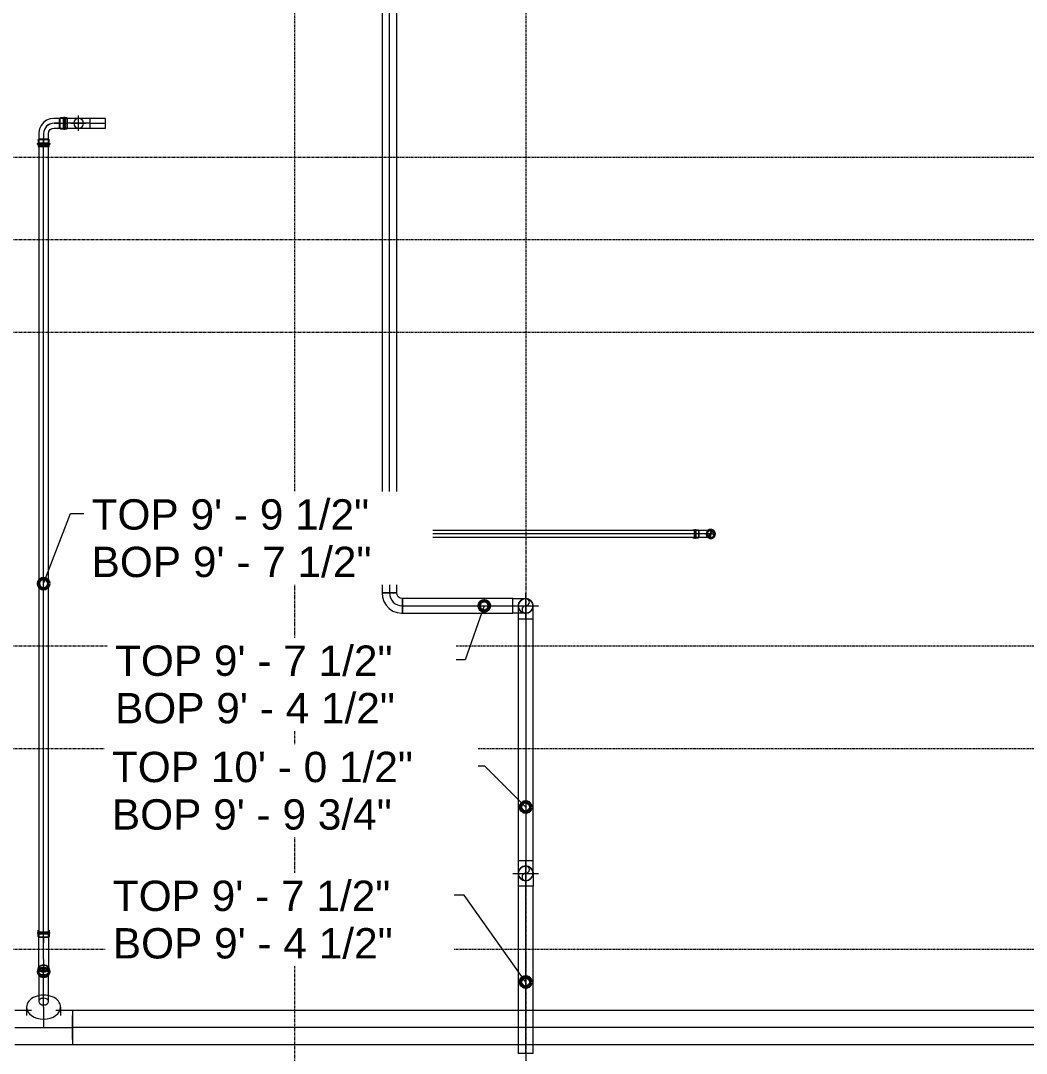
# Model space of a CAD drawing. Header units: inches. Extents: x -3679 to 241, y -496 to 1784.
# Drawn here: x -2006.2 to -1810.6, y 318.7 to 519.6 of the extents above; entities that cross this region are included whole.
import ezdxf

# ---------------------------------------------------------------- set-up
doc = ezdxf.new("R2010")
doc.units = ezdxf.units.IN
doc.header["$MEASUREMENT"] = 0
doc.linetypes.add('Grid Line', pattern=[0.875, 0.5, -0.125, 0.125, -0.125])
for name, color, linetype, lineweight in [('G-ANNO-DIMS', 111, 'Continuous', 9), ('P-PIPE', 3, 'Continuous', 9), ('P-PIPE-CNTR', 3, 'Continuous', 9), ('S-GRID', 1, 'Continuous', 9)]:
    doc.layers.add(name, color=color, linetype=linetype, lineweight=lineweight)
doc.styles.add('Arial_1', font='arial.ttf', dxfattribs={"height": 5.901198})

# ---------------------------------------------------------------- blocks, each defined once
blk = doc.blocks.new('Victaulic-VicPress316-Elbow 90-45deg Style P568_P571 - Standard-523083-MAIN LEVEL')
at = {"layer": 'P-PIPE'}
for p, q in [((-436.17, 302.52), (-436.17, 302.18)), ((-436.17, 301.89), (-436.17, 301.44)), ((-436.06, 302.52), (-436.06, 301.22)), ((-436.06, 301.33), (-436.06, 300.39)), ((-436.06, 301.33), (-435.41, 301.33)), ((-435.41, 301.33), (-436.06, 301.33)), ((-435.41, 302.52), (-435.41, 302.52)), ((-435.41, 302.52), (-435.41, 302.52)), ((-435.41, 302.52), (-435.41, 302.52)), ((-435.41, 302.52), (-435.41, 302.52)), ((-435.41, 302.18), (-435.41, 302.18)), ((-435.41, 302.18), (-435.41, 302.18)), ((-435.41, 301.89), (-435.41, 301.89)), ((-435.41, 301.89), (-435.41, 301.89)), ((-435.41, 301.33), (-434.75, 301.33)), ((-434.75, 301.33), (-435.41, 301.33)), ((-435.41, 300.39), (-435.41, 301.33)), ((-434.75, 301.22), (-434.75, 302.52)), ((-434.75, 300.39), (-434.75, 301.33)), ((-434.64, 302.18), (-434.64, 302.52)), ((-434.64, 301.44), (-434.64, 301.89)), ((-435.41, 301.22), (-435.41, 301.22)), ((-435.41, 301.22), (-435.41, 301.22)), ((-435.41, 299), (-435.41, 300.39)), ((-435.41, 299), (-435.41, 299))]:
    blk.add_line(p, q, dxfattribs=at)
at = {"layer": 'P-PIPE', "flags": 128}
for points in [[(-436.17, 301.89), (-436.29, 301.96), (-436.3, 302.1), (-436.19, 302.18), (-436.17, 302.18)], [(-436.17, 302.18), (-436.08, 302.18), (-435.83, 302.18), (-435.47, 302.18), (-435.41, 302.18)], [(-435.41, 302.18), (-435.77, 302.18), (-436.05, 302.18), (-436.17, 302.18), (-436.17, 302.18)], [(-436.17, 301.89), (-436.08, 301.89), (-435.83, 301.89), (-435.47, 301.89), (-435.41, 301.89)], [(-435.41, 301.89), (-435.77, 301.89), (-436.05, 301.89), (-436.17, 301.89), (-436.17, 301.89)], [(-436.06, 301.22), (-436.17, 301.41), (-436.17, 301.44)], [(-434.64, 302.18), (-434.73, 302.18), (-434.98, 302.18), (-435.34, 302.18), (-435.41, 302.18)], [(-435.41, 302.18), (-435.04, 302.18), (-434.76, 302.18), (-434.64, 302.18), (-434.64, 302.18)], [(-434.64, 301.89), (-434.73, 301.89), (-434.98, 301.89), (-435.34, 301.89), (-435.41, 301.89)], [(-435.41, 301.89), (-435.04, 301.89), (-434.76, 301.89), (-434.64, 301.89), (-434.64, 301.89)], [(-434.64, 301.44), (-434.73, 301.24), (-434.75, 301.22)], [(-434.64, 302.18), (-434.52, 302.11), (-434.51, 301.98), (-434.62, 301.89), (-434.64, 301.89)], [(-435.41, 299.91), (-435.8, 299.82), (-436.12, 299.56), (-436.3, 299.19), (-436.29, 298.78), (-436.1, 298.42), (-435.78, 298.17), (-435.41, 298.09)], [(-435.41, 299.77), (-435.77, 299.67), (-436.05, 299.42), (-436.17, 299.07), (-436.11, 298.7), (-435.88, 298.4), (-435.54, 298.25), (-435.41, 298.23)], [(-436.06, 300.39), (-436.06, 299.89), (-436.06, 299.46), (-436.06, 299.15), (-436.06, 299.01), (-436.06, 299)], [(-435.41, 298.09), (-435.01, 298.18), (-434.69, 298.44), (-434.51, 298.81), (-434.52, 299.22), (-434.71, 299.58), (-435.03, 299.83), (-435.41, 299.91)], [(-435.41, 298.23), (-435.04, 298.33), (-434.76, 298.58), (-434.64, 298.93), (-434.7, 299.3), (-434.93, 299.6), (-435.27, 299.75), (-435.41, 299.77)], [(-434.75, 299), (-434.75, 299.09), (-434.75, 299.36), (-434.75, 299.76), (-434.75, 300.25), (-434.75, 300.39)]]:
    blk.add_lwpolyline(points, dxfattribs=at)
at = {"layer": 'P-PIPE'}
for radius, start, end in [(0.767, 90, 270), (0.767, 90, 270), (0.767, 90, 270), (0.657, 90, 270), (0.657, 90, 270), (0.657, 90, 180), (0.767, 270, 90), (0.767, 270, 90), (0.767, 270, 90), (0.658, 270, 90), (0.658, 270, 90), (0.658, 0, 90), (0.657, 180, 270), (0.658, 270, 0)]:
    blk.add_arc((-435.41, 299), radius, start, end, dxfattribs=at)
blk = doc.blocks.new('Elbow - Welded - Generic - Standard-V8-MAIN LEVEL')
at = {"layer": 'P-PIPE'}
for p, q in [((1.44, 2.52), (-1.44, 2.52)), ((-1.44, 2.52), (1.44, 2.52)), ((-2.52, -1.44), (-2.52, 1.44)), ((-2.52, 1.44), (-2.52, -1.44))]:
    blk.add_line(p, q, dxfattribs=at)
at = {"layer": 'P-PIPE', "flags": 128}
for points in [[(-1.44, 2.52), (-1.53, 2.08), (-1.79, 1.72), (-2.18, 1.49), (-2.52, 1.44)], [(-2.52, -1.44), (-1.67, -1.34), (-0.85, -1.07), (-0.12, -0.62), (0.51, -0.03), (0.99, 0.68), (1.3, 1.48), (1.43, 2.33), (1.44, 2.52)]]:
    blk.add_lwpolyline(points, dxfattribs=at)
blk = doc.blocks.new('Elbow - Welded - Generic - Standard-V6-MAIN LEVEL')
at = {"layer": 'P-PIPE'}
blk.add_line((-704.95, 313.74), (-704.95, 313.74), dxfattribs=at)
blk.add_line((-704.95, 313.74), (-704.95, 313.74), dxfattribs=at)
at = {"layer": 'P-PIPE', "flags": 128}
for points in [[(-708.91, 313.74), (-708.81, 314.25), (-708.55, 314.69), (-708.14, 315.01), (-707.65, 315.17), (-707.47, 315.18)], [(-707.47, 312.31), (-707.98, 312.4), (-708.42, 312.66), (-708.74, 313.07), (-708.89, 313.56), (-708.91, 313.74)], [(-707.47, 315.18), (-707.38, 315.18), (-707.1, 315.18), (-706.67, 315.18), (-706.11, 315.18), (-705.47, 315.18), (-704.95, 315.18)], [(-707.47, 315.18), (-706.96, 315.09), (-706.52, 314.82), (-706.2, 314.42), (-706.04, 313.92), (-706.03, 313.74)], [(-706.03, 313.74), (-706.12, 313.23), (-706.39, 312.79), (-706.8, 312.47), (-707.29, 312.32), (-707.47, 312.31)], [(-704.95, 312.31), (-705.63, 312.31), (-706.26, 312.31), (-706.79, 312.31), (-707.18, 312.31), (-707.42, 312.31), (-707.47, 312.31)]]:
    blk.add_lwpolyline(points, dxfattribs=at)
at = {"layer": 'P-PIPE'}
for start, end in [(0, 180), (180, 0)]:
    blk.add_arc((-707.47, 313.74), 1.44, start, end, dxfattribs=at)
blk = doc.blocks.new('Elbow - Welded - Generic - Standard-1127339-MAIN LEVEL')
at = {"layer": 'P-PIPE'}
blk.add_line((-332, 316.26), (-332, 316.26), dxfattribs=at)
blk.add_line((-332, 316.26), (-332, 316.26), dxfattribs=at)
at = {"layer": 'P-PIPE', "flags": 128}
for points in [[(-333.44, 316.26), (-333.44, 315.58), (-333.44, 314.95), (-333.44, 314.42), (-333.44, 314.03), (-333.44, 313.8), (-333.44, 313.74)], [(-330.56, 313.74), (-330.56, 313.84), (-330.56, 314.11), (-330.56, 314.54), (-330.56, 315.1), (-330.56, 315.75), (-330.56, 316.26)]]:
    blk.add_lwpolyline(points, dxfattribs=at)
at = {"layer": 'P-PIPE'}
for start, end in [(90, 270), (270, 90)]:
    blk.add_arc((-332, 313.74), 1.44, start, end, dxfattribs=at)
blk = doc.blocks.new('Victaulic-VicPress316-Elbow 90-45deg Style P568_P571 - Standard-V11-MAIN LEVEL')
at = {"layer": 'P-PIPE'}
for p, q in [((-959.06, 396.03), (-959.06, 395.65)), ((-958.95, 396.03), (-958.95, 394.55)), ((-958, 396.03), (-958, 396.03)), ((-958, 396.03), (-958, 396.03)), ((-958, 396.03), (-958, 396.03)), ((-958, 396.03), (-958, 396.03)), ((-958, 395.65), (-958, 395.65)), ((-958, 395.65), (-958, 395.65)), ((-957.05, 394.55), (-957.05, 396.03)), ((-956.94, 395.65), (-956.94, 396.03)), ((-959.06, 395.32), (-959.06, 394.77)), ((-958.95, 394.66), (-958.95, 392.16)), ((-958.95, 394.66), (-958, 394.66)), ((-958, 394.66), (-958.95, 394.66)), ((-958, 395.32), (-958, 395.32)), ((-958, 395.32), (-958, 395.32)), ((-958, 394.66), (-957.05, 394.66)), ((-957.05, 394.66), (-958, 394.66)), ((-958, 392.16), (-958, 394.66)), ((-958, 394.55), (-958, 394.55)), ((-958, 394.55), (-958, 394.55)), ((-957.05, 392.16), (-957.05, 394.66)), ((-956.94, 394.77), (-956.94, 395.32)), ((-958, 390.3), (-958, 392.16)), ((-958.95, 390.3), (-958.95, 388.53)), ((-958, 390.3), (-958, 388.53)), ((-957.05, 388.53), (-957.05, 390.3)), ((-959.06, 388.45), (-959.06, 388.06)), ((-959.06, 387.83), (-959.06, 387.56)), ((-958.95, 388.61), (-958.95, 387.56)), ((-957.05, 387.56), (-957.05, 388.61)), ((-956.94, 388.06), (-956.94, 388.45)), ((-956.94, 387.56), (-956.94, 387.83))]:
    blk.add_line(p, q, dxfattribs=at)
at = {"layer": 'P-PIPE', "flags": 128}
for points in [[(-959.06, 395.32), (-959.2, 395.4), (-959.21, 395.56), (-959.08, 395.65), (-959.06, 395.65)], [(-959.06, 395.65), (-958.97, 395.65), (-958.71, 395.65), (-958.32, 395.65), (-958, 395.65)], [(-958, 395.65), (-958.43, 395.65), (-958.79, 395.65), (-959.01, 395.65), (-959.06, 395.65)], [(-956.94, 395.65), (-957.03, 395.65), (-957.29, 395.65), (-957.68, 395.65), (-958, 395.65)], [(-958, 395.65), (-957.57, 395.65), (-957.21, 395.65), (-956.99, 395.65), (-956.94, 395.65)], [(-956.94, 395.65), (-956.8, 395.58), (-956.79, 395.42), (-956.92, 395.33), (-956.94, 395.32)], [(-959.06, 395.32), (-958.97, 395.32), (-958.71, 395.32), (-958.32, 395.32), (-958, 395.32)], [(-958, 395.32), (-958.43, 395.32), (-958.79, 395.32), (-959.01, 395.32), (-959.06, 395.32)], [(-958.95, 394.55), (-959.06, 394.74), (-959.06, 394.77)], [(-956.94, 395.32), (-957.03, 395.32), (-957.29, 395.32), (-957.68, 395.32), (-958, 395.32)], [(-958, 395.32), (-957.57, 395.32), (-957.21, 395.32), (-956.99, 395.32), (-956.94, 395.32)], [(-956.94, 394.77), (-957.03, 394.57), (-957.05, 394.55)], [(-958.95, 392.16), (-958.95, 391.46), (-958.95, 390.82), (-958.95, 390.3)], [(-957.05, 390.3), (-957.05, 390.85), (-957.05, 391.5), (-957.05, 392.16)], [(-958, 388.86), (-958.46, 388.79), (-958.85, 388.6), (-959.12, 388.31), (-959.22, 387.97), (-959.15, 387.62), (-958.9, 387.32), (-958.53, 387.12), (-958.07, 387.03), (-958, 387.03)], [(-958, 389.28), (-958.43, 389.21), (-958.78, 389.02), (-959, 388.73), (-959.06, 388.45)], [(-956.94, 388.45), (-957.03, 388.79), (-957.28, 389.06), (-957.65, 389.23), (-958, 389.28)], [(-958, 387.03), (-957.54, 387.1), (-957.15, 387.29), (-956.88, 387.57), (-956.78, 387.92), (-956.85, 388.27), (-957.1, 388.56), (-957.47, 388.77), (-957.93, 388.85), (-958, 388.86)]]:
    blk.add_lwpolyline(points, dxfattribs=at)
at = {"layer": 'P-PIPE'}
for centre, major_axis, start_param, end_param in [((-958, 388.06), (-1.06, 0), 4.712389, 7.853982), ((-958, 387.83), (1.06, 0), 1.570796, 4.712389), ((-958, 387.56), (1.06, 0), 1.570796, 4.712389), ((-958, 388.61), (0.95, 0), 1.570796, 4.712389), ((-958, 388.53), (0.95, 0), 1.570796, 3.141593), ((-958, 388.53), (0.95, 0), 3.141593, 4.712389), ((-958, 387.56), (0.95, 0), 1.570796, 4.712389), ((-958, 388.61), (0.95, 0), 4.712389, 7.853982), ((-958, 388.53), (0.95, 0), 0, 1.570796), ((-958, 388.06), (1.06, 0), 4.712389, 7.853982), ((-958, 387.83), (1.06, 0), 4.712389, 7.853982), ((-958, 388.53), (0.95, 0), 4.712389, 6.283185), ((-958, 387.56), (1.06, 0), 4.712389, 7.853982), ((-958, 387.56), (0.95, 0), 4.712389, 7.853982)]:
    blk.add_ellipse(centre, major_axis=major_axis, ratio=0.707107, start_param=start_param, end_param=end_param, dxfattribs=at)
blk = doc.blocks.new('Victaulic-VicPress316-Elbow 90-45deg Style P568_P571 - Standard-V4-MAIN LEVEL')
at = {"layer": 'P-PIPE'}
for p, q in [((-1.06, 4.55), (-1.06, 4.17)), ((1.06, 4.55), (-1.06, 4.55)), ((-1.06, 4.55), (1.06, 4.55)), ((-1.06, 4.17), (1.06, 4.17)), ((1.06, 4.17), (-1.06, 4.17)), ((-0.95, 4.55), (-0.95, 3.07)), ((-0.95, 4.55), (0.95, 4.55)), ((0.95, 4.55), (-0.95, 4.55)), ((0.95, 3.07), (0.95, 4.55)), ((1.06, 4.17), (1.06, 4.55)), ((-1.06, 3.85), (-1.06, 3.29)), ((-1.06, 3.85), (1.06, 3.85)), ((1.06, 3.85), (-1.06, 3.85)), ((-0.95, 3.18), (-0.95, 2.02)), ((0, 3.18), (-0.95, 3.18)), ((-0.95, 3.18), (0, 3.18)), ((-0.95, 3.07), (0.95, 3.07)), ((0.95, 3.07), (-0.95, 3.07)), ((0, 3.18), (0.95, 3.18)), ((0.95, 3.18), (0, 3.18)), ((0, 2.02), (0, 3.18)), ((0.95, 2.02), (0.95, 3.18)), ((1.06, 3.29), (1.06, 3.85)), ((-4.17, 1.06), (-4.55, 1.06)), ((-4.55, 1.06), (-4.55, -1.06)), ((-4.55, -1.06), (-4.55, 1.06)), ((-3.07, 0.95), (-4.55, 0.95)), ((-4.55, -0.95), (-4.55, 0.95)), ((-4.55, 0.95), (-4.55, -0.95)), ((-4.17, -1.06), (-4.17, 1.06)), ((-4.17, 1.06), (-4.17, -1.06)), ((-3.29, 1.06), (-3.85, 1.06)), ((-3.85, -1.06), (-3.85, 1.06)), ((-3.85, 1.06), (-3.85, -1.06)), ((-2.02, 0.95), (-3.18, 0.95)), ((-3.18, 0), (-3.18, 0.95)), ((-3.18, 0.95), (-3.18, 0)), ((-3.07, -0.95), (-3.07, 0.95)), ((-3.07, 0.95), (-3.07, -0.95)), ((-4.55, -0.95), (-3.07, -0.95)), ((-4.55, -1.06), (-4.17, -1.06)), ((-3.85, -1.06), (-3.29, -1.06)), ((-3.18, 0), (-3.18, -0.95)), ((-3.18, -0.95), (-3.18, 0)), ((-2.02, 0), (-3.18, 0)), ((-3.18, -0.95), (-2.02, -0.95))]:
    blk.add_line(p, q, dxfattribs=at)
at = {"layer": 'P-PIPE', "flags": 128}
for points in [[(-1.06, 3.85), (-1.2, 3.92), (-1.21, 4.08), (-1.08, 4.17), (-1.06, 4.17)], [(1.06, 4.17), (0.97, 4.17), (0.71, 4.17), (0.32, 4.17), (-0.12, 4.17), (-0.54, 4.17), (-0.86, 4.17), (-1.04, 4.17), (-1.06, 4.17)], [(-1.06, 4.17), (-0.97, 4.17), (-0.71, 4.17), (-0.32, 4.17), (0.12, 4.17), (0.54, 4.17), (0.86, 4.17), (1.04, 4.17), (1.06, 4.17)], [(1.06, 4.17), (1.2, 4.1), (1.21, 3.94), (1.08, 3.85), (1.06, 3.85)], [(-0.95, 2.02), (-1.04, 1.58), (-1.3, 1.22), (-1.69, 1), (-2.02, 0.95)], [(-2.02, -0.95), (-1.28, -0.86), (-0.59, -0.58), (0.02, -0.15), (0.49, 0.43), (0.81, 1.1), (0.94, 1.83), (0.95, 2.02)], [(-1.06, 3.85), (-0.97, 3.85), (-0.71, 3.85), (-0.32, 3.85), (0.12, 3.85), (0.54, 3.85), (0.86, 3.85), (1.04, 3.85), (1.06, 3.85)], [(1.06, 3.85), (0.97, 3.85), (0.71, 3.85), (0.32, 3.85), (-0.12, 3.85), (-0.54, 3.85), (-0.86, 3.85), (-1.04, 3.85), (-1.06, 3.85)], [(-0.95, 3.07), (-1.06, 3.26), (-1.06, 3.29)], [(1.06, 3.29), (0.97, 3.09), (0.95, 3.07)], [(-4.17, 1.06), (-4.1, 1.2), (-3.94, 1.21), (-3.85, 1.08), (-3.85, 1.06)], [(-4.17, 1.06), (-4.17, 0.97), (-4.17, 0.71), (-4.17, 0.32), (-4.17, -0.12), (-4.17, -0.54), (-4.17, -0.86), (-4.17, -1.04), (-4.17, -1.06)], [(-4.17, -1.06), (-4.17, -0.97), (-4.17, -0.71), (-4.17, -0.32), (-4.17, 0.12), (-4.17, 0.54), (-4.17, 0.86), (-4.17, 1.04), (-4.17, 1.06)], [(-3.85, -1.06), (-3.85, -0.97), (-3.85, -0.71), (-3.85, -0.32), (-3.85, 0.12), (-3.85, 0.54), (-3.85, 0.86), (-3.85, 1.04), (-3.85, 1.06)], [(-3.85, 1.06), (-3.85, 0.97), (-3.85, 0.71), (-3.85, 0.32), (-3.85, -0.12), (-3.85, -0.54), (-3.85, -0.86), (-3.85, -1.04), (-3.85, -1.06)], [(-3.29, 1.06), (-3.09, 0.97), (-3.07, 0.95)], [(-3.85, -1.06), (-3.92, -1.2), (-4.08, -1.21), (-4.17, -1.08), (-4.17, -1.06)], [(-3.07, -0.95), (-3.26, -1.06), (-3.29, -1.06)]]:
    blk.add_lwpolyline(points, dxfattribs=at)
at = {"layer": 'P-PIPE'}
blk.add_arc((-2.02, 2.02), 2.02, 270, 0, dxfattribs=at)

msp = doc.modelspace()

# ---------------------------------------------------------------- linework, layer by layer
at = {"layer": 'G-ANNO-DIMS'}
for p, q in [((-2001.77, 410.08), (-1996.56, 423.69)), ((-1996.56, 423.69), (-1993.94, 423.69)), ((-1916.06, 405.75), (-1919.75, 395.24)), ((-1919.75, 395.24), (-1932.32, 395.24)), ((-1915.93, 374.57), (-1928.85, 374.57)), ((-1908, 366.64), (-1915.93, 374.57)), ((-1919.96, 349.52), (-1932.75, 349.52)), ((-1908, 332.61), (-1919.96, 349.52))]:
    msp.add_line(p, q, dxfattribs=at)
at = {"layer": 'G-ANNO-DIMS', "lineweight": 50}
for centre in [(-2001.77, 410.08), (-1916.06, 405.75), (-1908, 366.64), (-1908, 332.61)]:
    msp.add_circle(centre, 1, dxfattribs=at)
at = {"layer": 'P-PIPE'}
for p, q in [((-1935.94, 525.01), (-1935.94, 422.73)), ((-1933.06, 422.73), (-1933.06, 525.01)), ((-1997.22, 500.57), (-1998.59, 500.57)), ((-1998.59, 498.67), (-1998.59, 500.57)), ((-1992.73, 500.57), (-1997.22, 500.57)), ((-1997.22, 498.67), (-1997.22, 500.57)), ((-1989.73, 500.57), (-1992.73, 500.57)), ((-1992.73, 498.67), (-1992.73, 500.57)), ((-1989.73, 498.67), (-1989.73, 500.57)), ((-1998.59, 498.67), (-1997.22, 498.67)), ((-1997.22, 498.67), (-1992.73, 498.67)), ((-1992.73, 498.67), (-1989.73, 498.67)), ((-2002.72, 496.44), (-2002.72, 341.33)), ((-2000.82, 496.44), (-2002.72, 496.44)), ((-2000.82, 341.33), (-2000.82, 496.44)), ((-1935.94, 422.73), (-1935.94, 416.75)), ((-1933.06, 422.73), (-1935.94, 422.73)), ((-1935.94, 422.73), (-1933.06, 422.73)), ((-1933.06, 422.73), (-1935.94, 422.73)), ((-1933.06, 421.18), (-1933.06, 422.73)), ((-1931.51, 421.18), (-1933.06, 421.18)), ((-1931.51, 418.31), (-1931.51, 421.18)), ((-1931.51, 421.18), (-1931.51, 418.31)), ((-1930.85, 420.31), (-1931.51, 421.06)), ((-1874.33, 420.4), (-1930.85, 420.4)), ((-1930.85, 420.4), (-1930.85, 419.09)), ((-1874.33, 420.4), (-1874.33, 419.09)), ((-1933.06, 416.75), (-1933.06, 418.31)), ((-1933.06, 418.31), (-1931.51, 418.31)), ((-1931.51, 418.43), (-1930.85, 419.18)), ((-1930.85, 419.09), (-1874.33, 419.09)), ((-1933.06, 416.75), (-1935.94, 416.75)), ((-1935.94, 416.75), (-1933.06, 416.75)), ((-1935.94, 416.75), (-1935.94, 408.27)), ((-1935.94, 416.75), (-1933.06, 416.75)), ((-1933.06, 408.27), (-1933.06, 416.75)), ((-1935.94, 408.27), (-1933.06, 408.27)), ((-1910.52, 407.19), (-1931.98, 407.19)), ((-1931.98, 404.31), (-1931.98, 407.19)), ((-1910.52, 404.31), (-1910.52, 407.19)), ((-1931.98, 404.31), (-1910.52, 404.31)), ((-1909.44, 403.23), (-1909.44, 356.26)), ((-1909.44, 403.23), (-1906.56, 403.23)), ((-1906.56, 356.26), (-1906.56, 403.23)), ((-1909.44, 356.26), (-1906.56, 356.26)), ((-1909.44, 351.22), (-1909.44, 318.73)), ((-1906.56, 351.22), (-1909.44, 351.22)), ((-1906.56, 318.73), (-1906.56, 351.22)), ((-2000.82, 341.33), (-2002.72, 341.33)), ((-2002.72, 335.2), (-2002.72, 328.81)), ((-2000.82, 328.81), (-2000.82, 335.2)), ((-2005.08, 327.72), (-2005.08, 326.09)), ((-1998.45, 326.09), (-1998.45, 327.72)), ((-2004.11, 327.06), (-2007.4, 327.06)), ((-1996.14, 327.06), (-1999.42, 327.06)), ((-1706.04, 327.06), (-1996.14, 327.06)), ((-1996.14, 327.06), (-1996.14, 320.43)), ((-1996.14, 326.09), (-1996.14, 321.4)), ((-1996.14, 321.4), (-1996.14, 326.09)), ((-2007.4, 320.43), (-1996.14, 320.43)), ((-1996.14, 320.43), (-1706.04, 320.43)), ((-1906.56, 318.73), (-1909.44, 318.73))]:
    msp.add_line(p, q, dxfattribs=at)
for centre, radius, start, end in [((-1994.97, 499.62), 0.951, 0, 180), ((-1994.97, 499.62), 0.95, 0, 180), ((-1994.97, 499.62), 0.951, 180, 0), ((-1994.97, 499.62), 0.95, 180, 0), ((-1872, 419.74), 0.658, 0, 180), ((-1872, 419.74), 0.657, 180, 0), ((-1872, 419.41), 0.329, 90, 270), ((-1872, 420.07), 0.329, 270, 90), ((-1908, 405.75), 1.44, 0, 180), ((-1908, 405.75), 1.44, 180, 0), ((-1908, 405.03), 0.719, 90, 270), ((-1908, 406.47), 0.719, 270, 90), ((-1908, 353.74), 1.44, 0, 180), ((-1908, 353.74), 1.44, 180, 0), ((-1908, 353.02), 0.719, 90, 270), ((-1908, 354.46), 0.719, 270, 90)]:
    msp.add_arc(centre, radius, start, end, dxfattribs=at)
for centre, major_axis, start_param, end_param in [((-2001.77, 335.2), (0.95, 0), 1.570796, 3.141593), ((-2001.77, 335.2), (0.95, 0), 0, 1.570796), ((-2001.77, 335.2), (0.95, 0), 3.141593, 4.712389), ((-2001.77, 335.2), (0.95, 0), 4.712389, 6.283185), ((-2001.77, 327.72), (3.31, 0), 0, 3.141593), ((-2001.77, 328.81), (0.95, 0), 1.570796, 3.141593), ((-2001.77, 328.81), (0.95, 0), 0, 1.570796), ((-2001.77, 327.72), (3.31, 0), 3.141593, 6.283185), ((-2001.77, 328.81), (0.95, 0), 3.141593, 4.712389), ((-2001.77, 328.81), (0.95, 0), 4.712389, 6.283185)]:
    msp.add_ellipse(centre, major_axis=major_axis, ratio=0.707107, start_param=start_param, end_param=end_param, dxfattribs=at)
at = {"layer": 'P-PIPE-CNTR'}
for p, q in [((-1934.5, 422.73), (-1934.5, 525.01)), ((-1934.5, 422.73), (-1934.5, 525.01)), ((-1994.97, 498.12), (-1994.97, 501.12)), ((-1998.59, 499.62), (-1999.75, 499.62)), ((-1998.59, 499.62), (-1997.22, 499.62)), ((-1998.59, 499.62), (-1997.22, 499.62)), ((-1992.73, 499.62), (-1997.22, 499.62)), ((-1996.47, 499.62), (-1993.47, 499.62)), ((-1992.73, 499.62), (-1989.73, 499.62)), ((-1992.73, 499.62), (-1989.73, 499.62)), ((-2001.77, 497.6), (-2001.77, 496.44)), ((-2001.77, 497.6), (-2001.77, 495.07)), ((-2001.77, 341.33), (-2001.77, 496.44)), ((-2001.77, 341.33), (-2001.77, 496.44)), ((-1934.5, 416.75), (-1934.5, 422.73)), ((-1931.51, 419.74), (-1934.5, 419.74)), ((-1931.51, 419.74), (-1930.85, 419.74)), ((-1874.33, 419.74), (-1930.85, 419.74)), ((-1874.33, 419.74), (-1930.85, 419.74)), ((-1873.39, 419.74), (-1875.52, 419.74)), ((-1873.39, 419.74), (-1874.33, 419.74)), ((-1872, 419.74), (-1873.39, 419.74)), ((-1873, 419.74), (-1871, 419.74)), ((-1872, 418.74), (-1872, 420.74)), ((-1934.5, 416.75), (-1934.5, 408.27)), ((-1934.5, 416.75), (-1934.5, 408.27)), ((-1908, 403.25), (-1908, 408.25)), ((-1931.98, 405.75), (-1910.52, 405.75)), ((-1931.98, 405.75), (-1910.52, 405.75)), ((-1910.52, 405.75), (-1908, 405.75)), ((-1910.5, 405.75), (-1905.5, 405.75)), ((-1908, 405.75), (-1908, 403.23)), ((-1908, 403.23), (-1908, 356.26)), ((-1908, 403.23), (-1908, 356.26)), ((-1908, 353.74), (-1908, 356.26)), ((-1908, 351.24), (-1908, 356.24)), ((-1910.5, 353.74), (-1905.5, 353.74)), ((-1908, 351.22), (-1908, 353.74)), ((-1908, 318.73), (-1908, 351.22)), ((-1908, 318.73), (-1908, 351.22)), ((-2001.77, 341.33), (-2001.77, 340.13)), ((-2001.77, 335.2), (-2001.77, 336.05)), ((-2001.77, 328.81), (-2001.77, 335.2)), ((-2001.77, 328.81), (-2001.77, 335.2)), ((-2001.77, 327.72), (-2001.77, 328.81)), ((-2001.77, 327.72), (-2001.77, 323.74)), ((-2007.4, 323.74), (-1996.14, 323.74)), ((-1706.04, 323.74), (-1996.14, 323.74)), ((-1706.04, 323.74), (-1996.14, 323.74)), ((-1908, 318.73), (-1908, 315.74))]:
    msp.add_line(p, q, dxfattribs=at)
for centre, radius, start, end in [((-1999.75, 497.6), 2.02, 90, 180), ((-1931.98, 408.27), 2.52, 180, 270)]:
    msp.add_arc(centre, radius, start, end, dxfattribs=at)
at = {"layer": 'S-GRID', "linetype": 'Grid Line'}
for p, q in [((-1953, 1771.74), (-1953, -484.26)), ((-1908, 1771.74), (-1908, -484.26)), ((-3666.39, 493), (228, 493)), ((-3666.39, 477), (228, 477)), ((-3666.39, 459), (228, 459)), ((-3666.39, 398), (228, 398)), ((-3666.39, 378), (228, 378)), ((-3666.39, 339), (226, 339))]:
    msp.add_line(p, q, dxfattribs=at)

# ---------------------------------------------------------------- block references
at = {"layer": 'P-PIPE'}
for name, p, rotation in [('Victaulic-VicPress316-Elbow 90-45deg Style P568_P571 - Standard-V4-MAIN LEVEL', (-2001.77, 499.62), 180), ('Victaulic-VicPress316-Elbow 90-45deg Style P568_P571 - Standard-523083-MAIN LEVEL', (-1573, 855.15), 90), ('Elbow - Welded - Generic - Standard-V8-MAIN LEVEL', (-1934.5, 405.75), 270), ('Elbow - Welded - Generic - Standard-V6-MAIN LEVEL', (-2615.47, 719.49), 180), ('Elbow - Welded - Generic - Standard-1127339-MAIN LEVEL', (-2240, 719.49), 180), ('Elbow - Welded - Generic - Standard-V6-MAIN LEVEL', (-2221.74, -353.73), 270)]:
    msp.add_blockref(name, p, dxfattribs=dict(at, rotation=rotation))
msp.add_blockref('Elbow - Welded - Generic - Standard-1127339-MAIN LEVEL', (-1576, 40), dxfattribs=at)
at = {"layer": 'P-PIPE', "extrusion": (0, 0, -1)}
msp.add_blockref('Victaulic-VicPress316-Elbow 90-45deg Style P568_P571 - Standard-V11-MAIN LEVEL', (2959.77, -53.33), dxfattribs=at)

# ---------------------------------------------------------------- next in the draw order: texts
at = {"layer": 'G-ANNO-DIMS', "char_height": 5.9012, "attachment_point": 1, "line_spacing_factor": 0.938532, "style": 'Arial_1', "bg_fill": 3, "box_fill_scale": 1.25, "bg_fill_color": 0, "bg_fill_transparency": 0}
for s, insert, width in [('TOP 9\' - 9 1/2"\\PBOP 9\' - 7 1/2"', (-1992.44, 426.49), 64.872), ('TOP 9\' - 7 1/2"\\PBOP 9\' - 4 1/2"', (-1987.88, 398.05), 64.872), ('TOP 10\' - 0 1/2"\\PBOP 9\' - 9 3/4"', (-1988.49, 377.38), 69.768), ('TOP 9\' - 7 1/2"\\PBOP 9\' - 4 1/2"', (-1988.31, 352.32), 64.872)]:
    msp.add_mtext(s, dxfattribs=dict(at, insert=insert, width=width))

doc.saveas('drawing.dxf')
